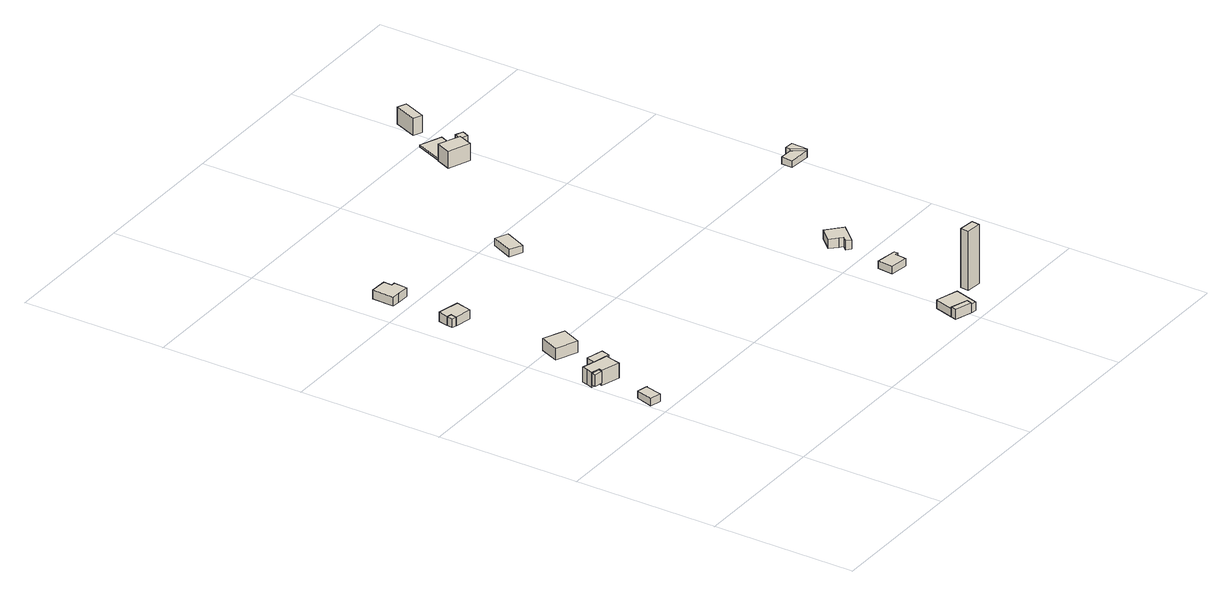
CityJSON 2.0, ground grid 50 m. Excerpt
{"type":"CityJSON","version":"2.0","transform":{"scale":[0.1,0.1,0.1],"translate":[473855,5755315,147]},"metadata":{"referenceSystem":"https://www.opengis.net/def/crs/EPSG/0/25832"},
"CityObjects":{
"building1":{"type":"Building","attributes":{"Gemeindeschluessel":"05711000","BezugspunktDach":"2000","function":"51009_1611","measuredHeight":2.57},"address":[{"country":"Germany"}],"geometry":[{"type":"Solid","lod":"1","boundaries":[[[[0,1,2,3,4,5]],[[6,7,8,9,10,11]],[[6,11,5,4]],[[7,6,4,3]],[[8,7,3,2]],[[9,8,2,1]],[[10,9,1,0]],[[11,10,0,5]]]]}]},
"building2":{"type":"Building","attributes":{"Gemeindeschluessel":"05711000","BezugspunktDach":"2000","function":"51009_1610","measuredHeight":4.36},"address":[{"country":"Germany"}],"geometry":[{"type":"Solid","lod":"1","boundaries":[[[[12,13,14,15]],[[16,17,18,19]],[[16,19,15,14]],[[17,16,14,13]],[[18,17,13,12]],[[19,18,12,15]]]]}]},
"building3":{"type":"Building","attributes":{"Gemeindeschluessel":"05711000","BezugspunktDach":"2000","function":"31001_1310","measuredHeight":6.31},"address":[{"country":"Germany"}],"geometry":[{"type":"Solid","lod":"1","boundaries":[[[[20,21,22,23,24,25,26,27,28]],[[29,30,31,32,33,34,35,36,37]],[[29,37,28,27]],[[30,29,27,26]],[[31,30,26,25]],[[32,31,25,24]],[[33,32,24,23]],[[34,33,23,22]],[[35,34,22,21]],[[36,35,21,20]],[[37,36,20,28]]]]}]},
"building4":{"type":"Building","attributes":{"Gemeindeschluessel":"05711000","BezugspunktDach":"2000","function":"51009_1611","measuredHeight":3.15},"address":[{"country":"Germany"}],"geometry":[{"type":"Solid","lod":"1","boundaries":[[[[38,39,40,41,42]],[[43,44,45,46,47]],[[43,47,42,41]],[[44,43,41,40]],[[45,44,40,39]],[[46,45,39,38]],[[47,46,38,42]]]]}]},
"building5":{"type":"Building","attributes":{"Gemeindeschluessel":"05711000","BezugspunktDach":"2000","function":"31001_1310","measuredHeight":5.01},"address":[{"country":"Germany"}],"geometry":[{"type":"Solid","lod":"1","boundaries":[[[[48,49,50,51]],[[52,53,54,55]],[[52,55,51,50]],[[53,52,50,49]],[[54,53,49,48]],[[55,54,48,51]]]]}]},
"building6":{"type":"Building","attributes":{"Gemeindeschluessel":"05711000","BezugspunktDach":"2100","function":"51009_1610","measuredHeight":3},"address":[{"country":"Germany"}],"geometry":[{"type":"Solid","lod":"1","boundaries":[[[[56,57,58,59]],[[60,61,62,63]],[[60,63,59,58]],[[61,60,58,57]],[[62,61,57,56]],[[63,62,56,59]]]]}]},
"building7":{"type":"Building","attributes":{"Gemeindeschluessel":"05711000","BezugspunktDach":"2000","function":"31001_1310","measuredHeight":3.32},"address":[{"country":"Germany"}],"geometry":[{"type":"Solid","lod":"1","boundaries":[[[[64,65,66,67,68,69]],[[70,71,72,73,74,75]],[[70,75,69,68]],[[71,70,68,67]],[[72,71,67,66]],[[73,72,66,65]],[[74,73,65,64]],[[75,74,64,69]]]]}]},
"building8":{"type":"Building","attributes":{"Gemeindeschluessel":"05711000","BezugspunktDach":"2000","function":"31001_1310","measuredHeight":3.61},"address":[{"country":"Germany"}],"geometry":[{"type":"Solid","lod":"1","boundaries":[[[[76,77,78,79,80,81,82,83]],[[84,85,86,87,88,89,90,91]],[[84,91,83,82]],[[85,84,82,81]],[[86,85,81,80]],[[87,86,80,79]],[[88,87,79,78]],[[89,88,78,77]],[[90,89,77,76]],[[91,90,76,83]]]]}]},
"building9":{"type":"Building","attributes":{"Gemeindeschluessel":"05711000","BezugspunktDach":"2000","function":"51009_1610","measuredHeight":3.32},"address":[{"country":"Germany"}],"geometry":[{"type":"Solid","lod":"1","boundaries":[[[[92,93,94,95]],[[96,97,98,99]],[[96,99,95,94]],[[97,96,94,93]],[[98,97,93,92]],[[99,98,92,95]]]]}]},
"building10":{"type":"Building","attributes":{"Gemeindeschluessel":"05711000","BezugspunktDach":"2000","function":"31001_1310","measuredHeight":2.62},"address":[{"country":"Germany"}],"geometry":[{"type":"Solid","lod":"1","boundaries":[[[[100,101,102,103]],[[104,105,106,107]],[[104,107,103,102]],[[105,104,102,101]],[[106,105,101,100]],[[107,106,100,103]]]]}]},
"building11":{"type":"Building","attributes":{"Gemeindeschluessel":"05711000","BezugspunktDach":"2000","function":"31001_1310","measuredHeight":2.97},"address":[{"country":"Germany"}],"geometry":[{"type":"Solid","lod":"1","boundaries":[[[[108,109,110,111,112,113]],[[114,96,99,98,115,116]],[[114,116,113,112]],[[96,114,112,111]],[[99,96,111,110]],[[98,99,110,109]],[[115,98,109,108]],[[116,115,108,113]]]]}]},
"building12":{"type":"Building","attributes":{"Gemeindeschluessel":"05711000","BezugspunktDach":"2000","function":"31001_9998","measuredHeight":21.7},"address":[{"country":"Germany"}],"geometry":[{"type":"Solid","lod":"1","boundaries":[[[[117,118,119,120]],[[121,122,123,124]],[[121,124,120,119]],[[122,121,119,118]],[[123,122,118,117]],[[124,123,117,120]]]]}]},
"building13":{"type":"Building","attributes":{"Gemeindeschluessel":"05711000","BezugspunktDach":"2000","function":"31001_1310","measuredHeight":2.57},"address":[{"country":"Germany"}],"geometry":[{"type":"Solid","lod":"1","boundaries":[[[[125,126,127,128,129,130]],[[131,132,133,134,135,136]],[[131,136,130,129]],[[132,131,129,128]],[[133,132,128,127]],[[134,133,127,126]],[[135,134,126,125]],[[136,135,125,130]]]]}]},
"building14":{"type":"Building","attributes":{"Gemeindeschluessel":"05711000","BezugspunktDach":"2000","function":"31001_1310","measuredHeight":3.65},"address":[{"country":"Germany"}],"geometry":[{"type":"Solid","lod":"1","boundaries":[[[[137,138,139,140,141,142,143,144]],[[145,146,147,148,149,150,151,152]],[[145,152,144,143]],[[146,145,143,142]],[[147,146,142,141]],[[148,147,141,140]],[[149,148,140,139]],[[150,149,139,138]],[[151,150,138,137]],[[152,151,137,144]]]]}]},
"building15":{"type":"Building","attributes":{"Gemeindeschluessel":"05711000","BezugspunktDach":"2100","function":"31001_1310","measuredHeight":6},"address":[{"country":"Germany","locality":"Bielefeld","thoroughfareNumber":"470","thoroughfareName":"Senner Hellweg"}],"geometry":[{"type":"Solid","lod":"1","boundaries":[[[[153,154,155,156]],[[157,158,159,160]],[[157,160,156,155]],[[158,157,155,154]],[[159,158,154,153]],[[160,159,153,156]]]]}]},
"building16":{"type":"Building","attributes":{"Gemeindeschluessel":"05711000","function":"31001_1310"},"address":[{"country":"Germany","locality":"Bielefeld","thoroughfareNumber":"470","thoroughfareName":"Senner Hellweg"}],"children":["building16-1","building16-2"]},
"building16-1":{"type":"BuildingPart","attributes":{"BezugspunktDach":"2000","measuredHeight":1.16},"parents":["building16"],"geometry":[{"type":"Solid","lod":"1","boundaries":[[[[161,162,163,164,165,166,167]],[[168,169,170,171,172,173,174]],[[168,174,167,166]],[[169,168,166,165]],[[170,169,165,164]],[[171,170,164,163]],[[172,171,163,162]],[[173,172,162,161]],[[174,173,161,167]]]]}]},
"building16-2":{"type":"BuildingPart","attributes":{"BezugspunktDach":"2000","measuredHeight":5},"address":[{"country":"Germany","locality":"Bielefeld","thoroughfareNumber":"470","thoroughfareName":"Senner Hellweg"}],"parents":["building16"],"geometry":[{"type":"Solid","lod":"1","boundaries":[[[[175,176,177,178]],[[179,180,181,182]],[[179,182,178,177]],[[180,179,177,176]],[[181,180,176,175]],[[182,181,175,178]]]]}]},
"building17":{"type":"Building","attributes":{"Gemeindeschluessel":"05711000","BezugspunktDach":"2100","function":"31001_9998","measuredHeight":6.03},"address":[{"country":"Germany","locality":"Bielefeld","thoroughfareNumber":"470","thoroughfareName":"Senner Hellweg"}],"geometry":[{"type":"Solid","lod":"1","boundaries":[[[[183,184,185,186]],[[187,188,189,190]],[[187,190,186,185]],[[188,187,185,184]],[[189,188,184,183]],[[190,189,183,186]]]]}]},
"building18":{"type":"Building","attributes":{"Gemeindeschluessel":"05711000","function":"31001_1310"},"address":[{"country":"Germany"}],"children":["building18-1","building18-2"]},
"building18-1":{"type":"BuildingPart","attributes":{"BezugspunktDach":"2000","measuredHeight":2.4},"parents":["building18"],"geometry":[{"type":"Solid","lod":"1","boundaries":[[[[191,192,193,194]],[[195,196,197,198]],[[195,198,194,193]],[[196,195,193,192]],[[197,196,192,191]],[[198,197,191,194]]]]}]},
"building18-2":{"type":"BuildingPart","attributes":{"BezugspunktDach":"2000","measuredHeight":2.99},"parents":["building18"],"geometry":[{"type":"Solid","lod":"1","boundaries":[[[[199,200,201,202]],[[195,198,203,204]],[[195,204,202,201]],[[198,195,201,200]],[[203,198,200,199]],[[204,203,199,202]]]]}]}
},
"vertices":[
[64,607,35],[59,609,35],[28,617,35],[10,559,35],[49,549,35],[63,607,35],[49,549,9],[10,559,9],[28,617,9],[59,609,9],[64,607,9],[63,607,9],
[7,771,59],[4,757,59],[32,750,59],[36,763,59],[32,750,18],[4,757,18],[7,771,18],[36,763,18],
[114,785,62],[75,795,62],[18,811,62],[13,791,62],[7,771,62],[36,763,62],[32,750,62],[99,731,62],[108,765,62],[99,731,9],[32,750,9],[36,763,9],[7,771,9],[13,791,9],[18,811,9],[75,795,9],[114,785,9],[108,765,9],
[86,838,53],[78,807,53],[117,797,53],[137,792,53],[145,822,53],[137,792,22],[117,797,22],[78,807,22],[86,838,22],[145,822,22],
[100,1009,61],[71,943,61],[146,910,61],[175,976,61],[146,910,19],[71,943,19],[100,1009,19],[175,976,19],
[61,1329,55],[57,1309,55],[73,1305,55],[78,1325,55],[73,1305,25],[57,1309,25],[61,1329,25],[78,1325,25],
[69,1363,57],[61,1329,57],[78,1325,57],[73,1305,57],[131,1292,57],[144,1346,57],[131,1292,24],[73,1305,24],[78,1325,24],[61,1329,24],[69,1363,24],[144,1346,24],
[122,1569,61],[124,1599,61],[95,1601,61],[66,1602,61],[62,1526,61],[91,1524,61],[133,1522,61],[136,1569,61],[133,1522,30],[91,1524,30],[62,1526,30],[66,1602,30],[95,1601,30],[124,1599,30],[122,1569,30],[136,1569,30],
[915,52,73],[910,33,73],[969,14,73],[975,33,73],[969,14,39],[910,33,39],[915,52,39],[975,33,39],
[534,1462,58],[500,1387,58],[545,1367,58],[579,1442,58],[545,1367,32],[500,1387,32],[534,1462,32],[579,1442,32],
[935,117,69],[915,52,69],[975,33,69],[969,14,69],[987,9,69],[1012,93,69],[987,9,39],[935,117,39],[1012,93,39],
[1086,127,243],[1083,99,243],[1136,93,243],[1140,121,243],[1136,93,35],[1083,99,35],[1086,127,35],[1140,121,35],
[1040,396,66],[1034,342,66],[1097,333,66],[1102,373,66],[1112,373,66],[1113,386,66],[1112,373,40],[1102,373,40],[1097,333,40],[1034,342,40],[1040,396,40],[1113,386,40],
[1122,609,73],[1096,632,73],[1056,588,73],[1081,565,73],[1092,555,73],[1079,540,73],[1093,527,73],[1147,586,73],[1093,527,41],[1079,540,41],[1092,555,41],[1081,565,41],[1056,588,41],[1096,632,41],[1122,609,41],[1147,586,41],
[869,1882,94],[848,1832,94],[923,1800,94],[944,1850,94],[923,1800,34],[848,1832,34],[869,1882,34],[944,1850,34],
[963,1896,43],[982,1942,43],[907,1973,43],[888,1928,43],[869,1882,43],[944,1850,43],[954,1874,43],[944,1850,36],[869,1882,36],[888,1928,36],[907,1973,36],[982,1942,36],[963,1896,36],[954,1874,36],
[954,1874,87],[944,1850,87],[970,1840,87],[980,1863,87],[970,1840,37],[944,1850,37],[954,1874,37],[980,1863,37],
[986,2105,96],[954,2027,96],[985,2014,96],[1017,2092,96],[985,2014,36],[954,2027,36],[986,2105,36],[1017,2092,36],
[1399,978,73],[1397,939,73],[1474,934,73],[1444,976,73],[1474,934,49],[1397,939,49],[1399,978,49],[1444,976,49],
[1445,993,79],[1444,976,79],[1474,934,79],[1477,991,79],[1445,993,49],[1477,991,49]
]}
